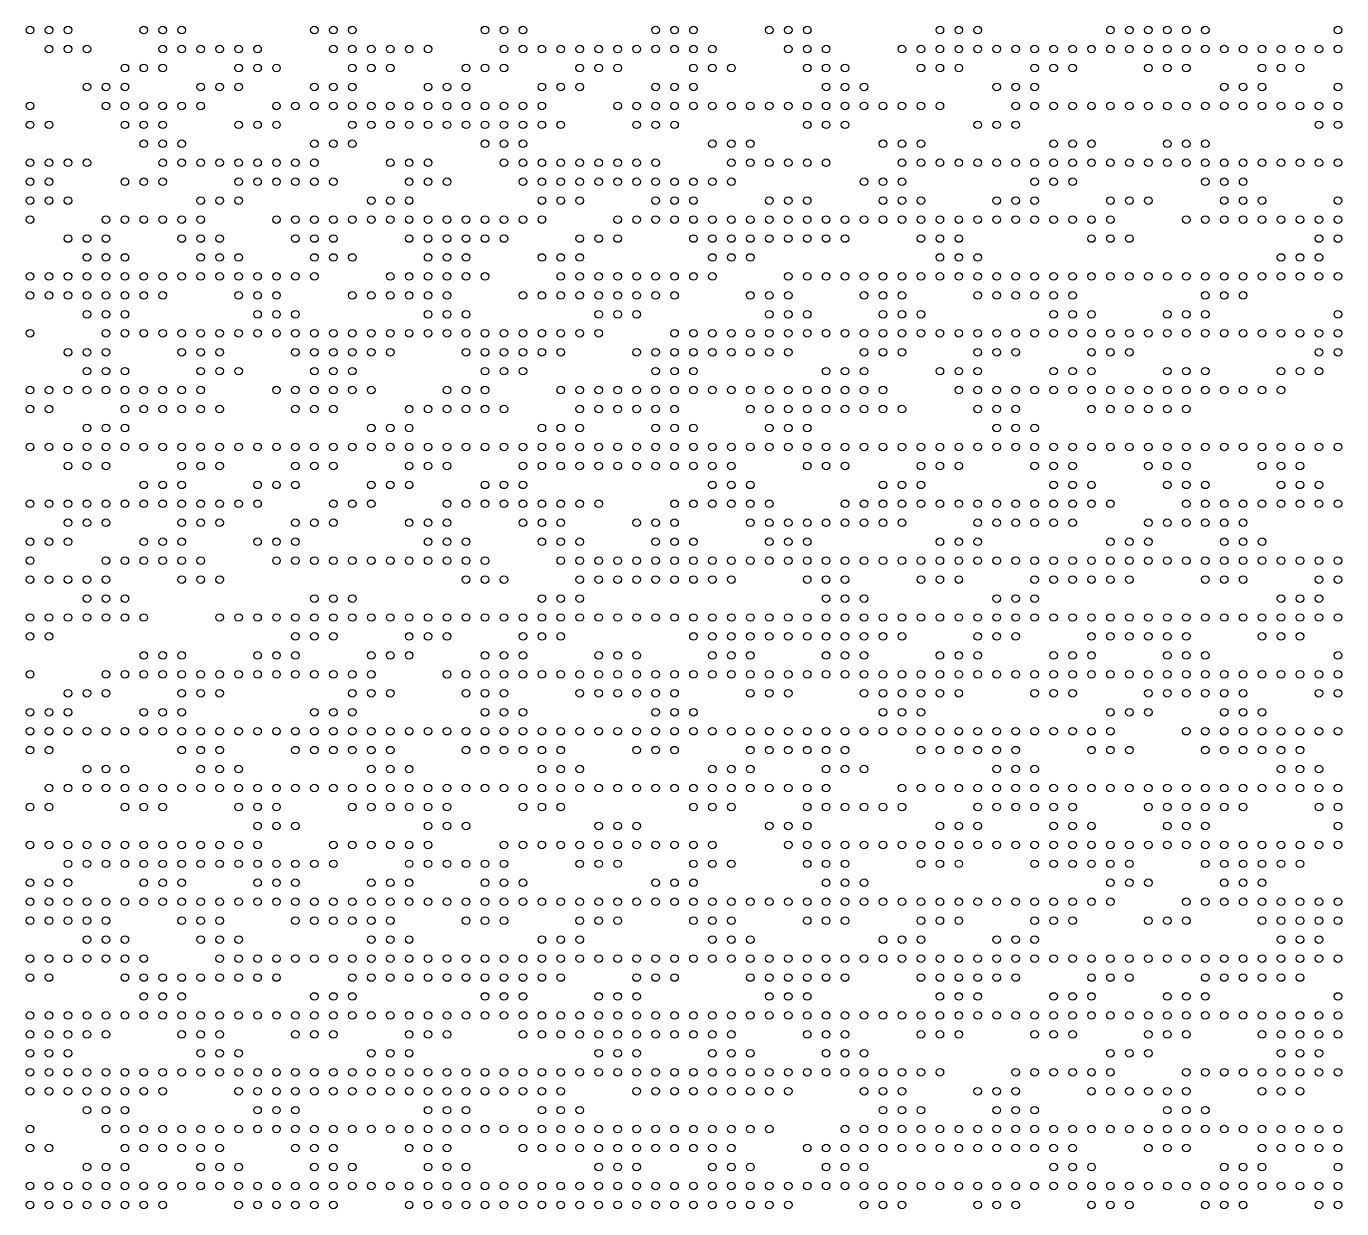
# Model space of a CAD drawing. Header units: millimetres. Extents: x 0 to 280, y 1 to 500.
# Drawn here: x -0.2 to 69.2, y 62.8 to 125.2 of the extents above; entities that cross this region are included whole.
import ezdxf

# ---------------------------------------------------------------- set-up
doc = ezdxf.new("R2010")
doc.units = ezdxf.units.MM
doc.layers.get('0').update_dxf_attribs({"linetype": 'CONTINUOUS'})

msp = doc.modelspace()

# ---------------------------------------------------------------- linework, layer by layer
for centre in [(0, 125), (1, 125), (2, 125), (6, 125), (7, 125), (8, 125), (15, 125), (16, 125), (17, 125), (24, 125), (25, 125), (26, 125), (33, 125), (34, 125), (35, 125), (39, 125), (40, 125), (41, 125), (48, 125), (49, 125), (50, 125), (57, 125), (58, 125), (59, 125), (60, 125), (61, 125), (62, 125), (69, 125), (1, 124), (2, 124), (3, 124), (7, 124), (8, 124), (9, 124), (10, 124), (11, 124), (12, 124), (16, 124), (17, 124), (18, 124), (19, 124), (20, 124), (21, 124), (25, 124), (26, 124), (27, 124), (28, 124), (29, 124), (30, 124), (31, 124), (32, 124), (33, 124), (34, 124), (35, 124), (36, 124), (40, 124), (41, 124), (42, 124), (46, 124), (47, 124), (48, 124), (49, 124), (50, 124), (51, 124), (52, 124), (53, 124), (54, 124), (55, 124), (56, 124), (57, 124), (58, 124), (59, 124), (60, 124), (61, 124), (62, 124), (63, 124), (64, 124), (65, 124), (66, 124), (67, 124), (68, 124), (69, 124), (5, 123), (6, 123), (7, 123), (11, 123), (12, 123), (13, 123), (17, 123), (18, 123), (19, 123), (23, 123), (24, 123), (25, 123), (29, 123), (30, 123), (31, 123), (35, 123), (36, 123), (37, 123), (41, 123), (42, 123), (43, 123), (47, 123), (48, 123), (49, 123), (53, 123), (54, 123), (55, 123), (59, 123), (60, 123), (61, 123), (65, 123), (66, 123), (67, 123), (3, 122), (4, 122), (5, 122), (9, 122), (10, 122), (11, 122), (15, 122), (16, 122), (17, 122), (21, 122), (22, 122), (23, 122), (27, 122), (28, 122), (29, 122), (33, 122), (34, 122), (35, 122), (42, 122), (43, 122), (44, 122), (51, 122), (52, 122), (53, 122), (63, 122), (64, 122), (65, 122), (69, 122), (0, 121), (4, 121), (5, 121), (6, 121), (7, 121), (8, 121), (9, 121), (13, 121), (14, 121), (15, 121), (16, 121), (17, 121), (18, 121), (19, 121), (20, 121), (21, 121), (22, 121), (23, 121), (24, 121), (25, 121), (26, 121), (27, 121), (31, 121), (32, 121), (33, 121), (34, 121), (35, 121), (36, 121), (37, 121), (38, 121), (39, 121), (40, 121), (41, 121), (42, 121), (43, 121), (44, 121), (45, 121), (46, 121), (47, 121), (48, 121), (52, 121), (53, 121), (54, 121), (55, 121), (56, 121), (57, 121), (58, 121), (59, 121), (60, 121), (61, 121), (62, 121), (63, 121), (64, 121), (65, 121), (66, 121), (67, 121), (68, 121), (69, 121), (0, 120), (1, 120), (5, 120), (6, 120), (7, 120), (11, 120), (12, 120), (13, 120), (17, 120), (18, 120), (19, 120), (20, 120), (21, 120), (22, 120), (23, 120), (24, 120), (25, 120), (26, 120), (27, 120), (28, 120), (32, 120), (33, 120), (34, 120), (41, 120), (42, 120), (43, 120), (50, 120), (51, 120), (52, 120), (68, 120), (69, 120), (6, 119), (7, 119), (8, 119), (15, 119), (16, 119), (17, 119), (24, 119), (25, 119), (26, 119), (36, 119), (37, 119), (38, 119), (45, 119), (46, 119), (47, 119), (54, 119), (55, 119), (56, 119), (60, 119), (61, 119), (62, 119), (0, 118), (1, 118), (2, 118), (3, 118), (7, 118), (8, 118), (9, 118), (10, 118), (11, 118), (12, 118), (13, 118), (14, 118), (15, 118), (19, 118), (20, 118), (21, 118), (25, 118), (26, 118), (27, 118), (28, 118), (29, 118), (30, 118), (31, 118), (32, 118), (33, 118), (37, 118), (38, 118), (39, 118), (40, 118), (41, 118), (42, 118), (46, 118), (47, 118), (48, 118), (49, 118), (50, 118), (51, 118), (52, 118), (53, 118), (54, 118), (55, 118), (56, 118), (57, 118), (58, 118), (59, 118), (60, 118), (61, 118), (62, 118), (63, 118), (64, 118), (65, 118), (66, 118), (67, 118), (68, 118), (69, 118), (0, 117), (1, 117), (5, 117), (6, 117), (7, 117), (11, 117), (12, 117), (13, 117), (14, 117), (15, 117), (16, 117), (20, 117), (21, 117), (22, 117), (26, 117), (27, 117), (28, 117), (29, 117), (30, 117), (31, 117), (32, 117), (33, 117), (34, 117), (35, 117), (36, 117), (37, 117), (44, 117), (45, 117), (46, 117), (53, 117), (54, 117), (55, 117), (62, 117), (63, 117), (64, 117), (0, 116), (1, 116), (2, 116), (9, 116), (10, 116), (11, 116), (18, 116), (19, 116), (20, 116), (27, 116), (28, 116), (29, 116), (33, 116), (34, 116), (35, 116), (39, 116), (40, 116), (41, 116), (45, 116), (46, 116), (47, 116), (51, 116), (52, 116), (53, 116), (57, 116), (58, 116), (59, 116), (63, 116), (64, 116), (65, 116), (69, 116), (0, 115), (4, 115), (5, 115), (6, 115), (7, 115), (8, 115), (9, 115), (13, 115), (14, 115), (15, 115), (16, 115), (17, 115), (18, 115), (19, 115), (20, 115), (21, 115), (22, 115), (23, 115), (24, 115), (25, 115), (26, 115), (27, 115), (31, 115), (32, 115), (33, 115), (34, 115), (35, 115), (36, 115), (37, 115), (38, 115), (39, 115), (40, 115), (41, 115), (42, 115), (43, 115), (44, 115), (45, 115), (46, 115), (47, 115), (48, 115), (49, 115), (50, 115), (51, 115), (52, 115), (53, 115), (54, 115), (55, 115), (56, 115), (57, 115), (61, 115), (62, 115), (63, 115), (64, 115), (65, 115), (66, 115), (67, 115), (68, 115), (69, 115), (2, 114), (3, 114), (4, 114), (8, 114), (9, 114), (10, 114), (14, 114), (15, 114), (16, 114), (20, 114), (21, 114), (22, 114), (23, 114), (24, 114), (25, 114), (29, 114), (30, 114), (31, 114), (35, 114), (36, 114), (37, 114), (38, 114), (39, 114), (40, 114), (41, 114), (42, 114), (43, 114), (47, 114), (48, 114), (49, 114), (56, 114), (57, 114), (58, 114), (68, 114), (69, 114), (3, 113), (4, 113), (5, 113), (9, 113), (10, 113), (11, 113), (15, 113), (16, 113), (17, 113), (21, 113), (22, 113), (23, 113), (27, 113), (28, 113), (29, 113), (36, 113), (37, 113), (38, 113), (48, 113), (49, 113), (50, 113), (66, 113), (67, 113), (68, 113), (0, 112), (1, 112), (2, 112), (3, 112), (4, 112), (5, 112), (6, 112), (7, 112), (8, 112), (9, 112), (10, 112), (11, 112), (12, 112), (13, 112), (14, 112), (15, 112), (19, 112), (20, 112), (21, 112), (22, 112), (23, 112), (24, 112), (28, 112), (29, 112), (30, 112), (31, 112), (32, 112), (33, 112), (34, 112), (35, 112), (36, 112), (40, 112), (41, 112), (42, 112), (43, 112), (44, 112), (45, 112), (46, 112), (47, 112), (48, 112), (49, 112), (50, 112), (51, 112), (52, 112), (53, 112), (54, 112), (55, 112), (56, 112), (57, 112), (58, 112), (59, 112), (60, 112), (61, 112), (62, 112), (63, 112), (64, 112), (65, 112), (66, 112), (67, 112), (68, 112), (69, 112), (0, 111), (1, 111), (2, 111), (3, 111), (4, 111), (5, 111), (6, 111), (7, 111), (11, 111), (12, 111), (13, 111), (17, 111), (18, 111), (19, 111), (20, 111), (21, 111), (22, 111), (26, 111), (27, 111), (28, 111), (29, 111), (30, 111), (31, 111), (32, 111), (33, 111), (34, 111), (38, 111), (39, 111), (40, 111), (44, 111), (45, 111), (46, 111), (50, 111), (51, 111), (52, 111), (53, 111), (54, 111), (55, 111), (62, 111), (63, 111), (64, 111), (3, 110), (4, 110), (5, 110), (12, 110), (13, 110), (14, 110), (21, 110), (22, 110), (23, 110), (30, 110), (31, 110), (32, 110), (39, 110), (40, 110), (41, 110), (45, 110), (46, 110), (47, 110), (54, 110), (55, 110), (56, 110), (60, 110), (61, 110), (62, 110), (69, 110), (0, 109), (4, 109), (5, 109), (6, 109), (7, 109), (8, 109), (9, 109), (10, 109), (11, 109), (12, 109), (13, 109), (14, 109), (15, 109), (16, 109), (17, 109), (18, 109), (19, 109), (20, 109), (21, 109), (22, 109), (23, 109), (24, 109), (25, 109), (26, 109), (27, 109), (28, 109), (29, 109), (30, 109), (34, 109), (35, 109), (36, 109), (37, 109), (38, 109), (39, 109), (40, 109), (41, 109), (42, 109), (43, 109), (44, 109), (45, 109), (46, 109), (47, 109), (48, 109), (49, 109), (50, 109), (51, 109), (52, 109), (53, 109), (54, 109), (55, 109), (56, 109), (57, 109), (58, 109), (59, 109), (60, 109), (61, 109), (62, 109), (63, 109), (64, 109), (65, 109), (66, 109), (67, 109), (68, 109), (69, 109), (2, 108), (3, 108), (4, 108), (8, 108), (9, 108), (10, 108), (14, 108), (15, 108), (16, 108), (17, 108), (18, 108), (19, 108), (23, 108), (24, 108), (25, 108), (26, 108), (27, 108), (28, 108), (32, 108), (33, 108), (34, 108), (35, 108), (36, 108), (37, 108), (38, 108), (39, 108), (40, 108), (44, 108), (45, 108), (46, 108), (50, 108), (51, 108), (52, 108), (56, 108), (57, 108), (58, 108), (68, 108), (69, 108), (3, 107), (4, 107), (5, 107), (9, 107), (10, 107), (11, 107), (15, 107), (16, 107), (17, 107), (24, 107), (25, 107), (26, 107), (33, 107), (34, 107), (35, 107), (42, 107), (43, 107), (44, 107), (48, 107), (49, 107), (50, 107), (54, 107), (55, 107), (56, 107), (60, 107), (61, 107), (62, 107), (66, 107), (67, 107), (68, 107), (0, 106), (1, 106), (2, 106), (3, 106), (4, 106), (5, 106), (6, 106), (7, 106), (8, 106), (9, 106), (13, 106), (14, 106), (15, 106), (16, 106), (17, 106), (18, 106), (22, 106), (23, 106), (24, 106), (28, 106), (29, 106), (30, 106), (31, 106), (32, 106), (33, 106), (34, 106), (35, 106), (36, 106), (37, 106), (38, 106), (39, 106), (40, 106), (41, 106), (42, 106), (43, 106), (44, 106), (45, 106), (49, 106), (50, 106), (51, 106), (52, 106), (53, 106), (54, 106), (55, 106), (56, 106), (57, 106), (58, 106), (59, 106), (60, 106), (61, 106), (62, 106), (63, 106), (64, 106), (65, 106), (66, 106), (0, 105), (1, 105), (5, 105), (6, 105), (7, 105), (8, 105), (9, 105), (10, 105), (14, 105), (15, 105), (16, 105), (20, 105), (21, 105), (22, 105), (23, 105), (24, 105), (25, 105), (29, 105), (30, 105), (31, 105), (32, 105), (33, 105), (34, 105), (38, 105), (39, 105), (40, 105), (41, 105), (42, 105), (43, 105), (44, 105), (45, 105), (46, 105), (50, 105), (51, 105), (52, 105), (56, 105), (57, 105), (58, 105), (59, 105), (60, 105), (61, 105), (3, 104), (4, 104), (5, 104), (18, 104), (19, 104), (20, 104), (27, 104), (28, 104), (29, 104), (33, 104), (34, 104), (35, 104), (39, 104), (40, 104), (41, 104), (51, 104), (52, 104), (53, 104), (0, 103), (1, 103), (2, 103), (3, 103), (4, 103), (5, 103), (6, 103), (7, 103), (8, 103), (9, 103), (10, 103), (11, 103), (12, 103), (13, 103), (14, 103), (15, 103), (16, 103), (17, 103), (18, 103), (19, 103), (20, 103), (21, 103), (22, 103), (23, 103), (24, 103), (25, 103), (26, 103), (27, 103), (28, 103), (29, 103), (30, 103), (31, 103), (32, 103), (33, 103), (34, 103), (35, 103), (36, 103), (37, 103), (38, 103), (39, 103), (40, 103), (41, 103), (42, 103), (43, 103), (44, 103), (45, 103), (46, 103), (47, 103), (48, 103), (49, 103), (50, 103), (51, 103), (52, 103), (53, 103), (54, 103), (55, 103), (56, 103), (57, 103), (58, 103), (59, 103), (60, 103), (61, 103), (62, 103), (63, 103), (64, 103), (65, 103), (66, 103), (67, 103), (68, 103), (69, 103), (2, 102), (3, 102), (4, 102), (8, 102), (9, 102), (10, 102), (14, 102), (15, 102), (16, 102), (20, 102), (21, 102), (22, 102), (26, 102), (27, 102), (28, 102), (29, 102), (30, 102), (31, 102), (32, 102), (33, 102), (34, 102), (35, 102), (36, 102), (37, 102), (41, 102), (42, 102), (43, 102), (47, 102), (48, 102), (49, 102), (53, 102), (54, 102), (55, 102), (59, 102), (60, 102), (61, 102), (65, 102), (66, 102), (67, 102), (6, 101), (7, 101), (8, 101), (12, 101), (13, 101), (14, 101), (18, 101), (19, 101), (20, 101), (24, 101), (25, 101), (26, 101), (36, 101), (37, 101), (38, 101), (45, 101), (46, 101), (47, 101), (54, 101), (55, 101), (56, 101), (60, 101), (61, 101), (62, 101), (66, 101), (67, 101), (68, 101), (0, 100), (1, 100), (2, 100), (3, 100), (4, 100), (5, 100), (6, 100), (7, 100), (8, 100), (9, 100), (10, 100), (11, 100), (12, 100), (16, 100), (17, 100), (18, 100), (22, 100), (23, 100), (24, 100), (25, 100), (26, 100), (27, 100), (28, 100), (29, 100), (30, 100), (34, 100), (35, 100), (36, 100), (37, 100), (38, 100), (39, 100), (43, 100), (44, 100), (45, 100), (46, 100), (47, 100), (48, 100), (49, 100), (50, 100), (51, 100), (52, 100), (53, 100), (54, 100), (55, 100), (56, 100), (57, 100), (61, 100), (62, 100), (63, 100), (64, 100), (65, 100), (66, 100), (67, 100), (68, 100), (69, 100), (2, 99), (3, 99), (4, 99), (8, 99), (9, 99), (10, 99), (14, 99), (15, 99), (16, 99), (20, 99), (21, 99), (22, 99), (26, 99), (27, 99), (28, 99), (32, 99), (33, 99), (34, 99), (38, 99), (39, 99), (40, 99), (41, 99), (42, 99), (43, 99), (44, 99), (45, 99), (46, 99), (50, 99), (51, 99), (52, 99), (53, 99), (54, 99), (55, 99), (59, 99), (60, 99), (61, 99), (62, 99), (63, 99), (64, 99), (0, 98), (1, 98), (2, 98), (6, 98), (7, 98), (8, 98), (12, 98), (13, 98), (14, 98), (21, 98), (22, 98), (23, 98), (27, 98), (28, 98), (29, 98), (33, 98), (34, 98), (35, 98), (39, 98), (40, 98), (41, 98), (48, 98), (49, 98), (50, 98), (57, 98), (58, 98), (59, 98), (63, 98), (64, 98), (65, 98), (0, 97), (4, 97), (5, 97), (6, 97), (7, 97), (8, 97), (9, 97), (13, 97), (14, 97), (15, 97), (16, 97), (17, 97), (18, 97), (19, 97), (20, 97), (21, 97), (22, 97), (23, 97), (24, 97), (28, 97), (29, 97), (30, 97), (31, 97), (32, 97), (33, 97), (34, 97), (35, 97), (36, 97), (37, 97), (38, 97), (39, 97), (40, 97), (41, 97), (42, 97), (43, 97), (44, 97), (45, 97), (46, 97), (47, 97), (48, 97), (49, 97), (50, 97), (51, 97), (52, 97), (53, 97), (54, 97), (55, 97), (56, 97), (57, 97), (58, 97), (59, 97), (60, 97), (61, 97), (62, 97), (63, 97), (64, 97), (65, 97), (66, 97), (67, 97), (68, 97), (69, 97), (0, 96), (1, 96), (2, 96), (3, 96), (4, 96), (8, 96), (9, 96), (10, 96), (23, 96), (24, 96), (25, 96), (29, 96), (30, 96), (31, 96), (32, 96), (33, 96), (34, 96), (35, 96), (36, 96), (37, 96), (41, 96), (42, 96), (43, 96), (47, 96), (48, 96), (49, 96), (53, 96), (54, 96), (55, 96), (56, 96), (57, 96), (58, 96), (62, 96), (63, 96), (64, 96), (68, 96), (69, 96), (3, 95), (4, 95), (5, 95), (15, 95), (16, 95), (17, 95), (27, 95), (28, 95), (29, 95), (42, 95), (43, 95), (44, 95), (51, 95), (52, 95), (53, 95), (66, 95), (67, 95), (68, 95), (0, 94), (1, 94), (2, 94), (3, 94), (4, 94), (5, 94), (6, 94), (10, 94), (11, 94), (12, 94), (13, 94), (14, 94), (15, 94), (16, 94), (17, 94), (18, 94), (19, 94), (20, 94), (21, 94), (22, 94), (23, 94), (24, 94), (25, 94), (26, 94), (27, 94), (28, 94), (29, 94), (30, 94), (31, 94), (32, 94), (33, 94), (34, 94), (35, 94), (36, 94), (37, 94), (38, 94), (39, 94), (40, 94), (41, 94), (42, 94), (43, 94), (44, 94), (45, 94), (46, 94), (47, 94), (48, 94), (49, 94), (50, 94), (51, 94), (52, 94), (53, 94), (54, 94), (55, 94), (56, 94), (57, 94), (58, 94), (59, 94), (60, 94), (61, 94), (62, 94), (63, 94), (64, 94), (65, 94), (66, 94), (67, 94), (68, 94), (69, 94), (0, 93), (1, 93), (14, 93), (15, 93), (16, 93), (20, 93), (21, 93), (22, 93), (26, 93), (27, 93), (28, 93), (35, 93), (36, 93), (37, 93), (38, 93), (39, 93), (40, 93), (41, 93), (42, 93), (43, 93), (44, 93), (45, 93), (46, 93), (50, 93), (51, 93), (52, 93), (56, 93), (57, 93), (58, 93), (59, 93), (60, 93), (61, 93), (65, 93), (66, 93), (67, 93), (6, 92), (7, 92), (8, 92), (12, 92), (13, 92), (14, 92), (18, 92), (19, 92), (20, 92), (24, 92), (25, 92), (26, 92), (30, 92), (31, 92), (32, 92), (36, 92), (37, 92), (38, 92), (42, 92), (43, 92), (44, 92), (48, 92), (49, 92), (50, 92), (54, 92), (55, 92), (56, 92), (60, 92), (61, 92), (62, 92), (69, 92), (0, 91), (4, 91), (5, 91), (6, 91), (7, 91), (8, 91), (9, 91), (10, 91), (11, 91), (12, 91), (13, 91), (14, 91), (15, 91), (16, 91), (17, 91), (18, 91), (22, 91), (23, 91), (24, 91), (25, 91), (26, 91), (27, 91), (28, 91), (29, 91), (30, 91), (31, 91), (32, 91), (33, 91), (34, 91), (35, 91), (36, 91), (37, 91), (38, 91), (39, 91), (40, 91), (41, 91), (42, 91), (43, 91), (44, 91), (45, 91), (46, 91), (47, 91), (48, 91), (49, 91), (50, 91), (51, 91), (52, 91), (53, 91), (54, 91), (55, 91), (56, 91), (57, 91), (58, 91), (59, 91), (60, 91), (61, 91), (62, 91), (63, 91), (64, 91), (65, 91), (66, 91), (67, 91), (68, 91), (69, 91), (2, 90), (3, 90), (4, 90), (8, 90), (9, 90), (10, 90), (17, 90), (18, 90), (19, 90), (23, 90), (24, 90), (25, 90), (29, 90), (30, 90), (31, 90), (32, 90), (33, 90), (34, 90), (38, 90), (39, 90), (40, 90), (44, 90), (45, 90), (46, 90), (47, 90), (48, 90), (49, 90), (53, 90), (54, 90), (55, 90), (59, 90), (60, 90), (61, 90), (62, 90), (63, 90), (64, 90), (68, 90), (69, 90), (0, 89), (1, 89), (2, 89), (6, 89), (7, 89), (8, 89), (15, 89), (16, 89), (17, 89), (24, 89), (25, 89), (26, 89), (33, 89), (34, 89), (35, 89), (45, 89), (46, 89), (47, 89), (57, 89), (58, 89), (59, 89), (63, 89), (64, 89), (65, 89), (0, 88), (1, 88), (2, 88), (3, 88), (4, 88), (5, 88), (6, 88), (7, 88), (8, 88), (9, 88), (10, 88), (11, 88), (12, 88), (13, 88), (14, 88), (15, 88), (16, 88), (17, 88), (18, 88), (19, 88), (20, 88), (21, 88), (22, 88), (23, 88), (24, 88), (25, 88), (26, 88), (27, 88), (28, 88), (29, 88), (30, 88), (31, 88), (32, 88), (33, 88), (34, 88), (35, 88), (36, 88), (37, 88), (38, 88), (39, 88), (40, 88), (41, 88), (42, 88), (43, 88), (44, 88), (45, 88), (46, 88), (47, 88), (48, 88), (49, 88), (50, 88), (51, 88), (52, 88), (53, 88), (54, 88), (55, 88), (56, 88), (57, 88), (61, 88), (62, 88), (63, 88), (64, 88), (65, 88), (66, 88), (67, 88), (68, 88), (69, 88), (0, 87), (1, 87), (8, 87), (9, 87), (10, 87), (14, 87), (15, 87), (16, 87), (17, 87), (18, 87), (19, 87), (23, 87), (24, 87), (25, 87), (26, 87), (27, 87), (28, 87), (32, 87), (33, 87), (34, 87), (38, 87), (39, 87), (40, 87), (41, 87), (42, 87), (43, 87), (47, 87), (48, 87), (49, 87), (50, 87), (51, 87), (52, 87), (56, 87), (57, 87), (58, 87), (62, 87), (63, 87), (64, 87), (65, 87), (66, 87), (67, 87), (3, 86), (4, 86), (5, 86), (9, 86), (10, 86), (11, 86), (18, 86), (19, 86), (20, 86), (27, 86), (28, 86), (29, 86), (36, 86), (37, 86), (38, 86), (42, 86), (43, 86), (44, 86), (51, 86), (52, 86), (53, 86), (66, 86), (67, 86), (68, 86), (1, 85), (2, 85), (3, 85), (4, 85), (5, 85), (6, 85), (7, 85), (8, 85), (9, 85), (10, 85), (11, 85), (12, 85), (13, 85), (14, 85), (15, 85), (16, 85), (17, 85), (18, 85), (19, 85), (20, 85), (21, 85), (22, 85), (23, 85), (24, 85), (25, 85), (26, 85), (27, 85), (28, 85), (29, 85), (30, 85), (31, 85), (32, 85), (33, 85), (34, 85), (35, 85), (36, 85), (37, 85), (38, 85), (39, 85), (40, 85), (41, 85), (42, 85), (46, 85), (47, 85), (48, 85), (49, 85), (50, 85), (51, 85), (52, 85), (53, 85), (54, 85), (55, 85), (56, 85), (57, 85), (58, 85), (59, 85), (60, 85), (61, 85), (62, 85), (63, 85), (64, 85), (65, 85), (66, 85), (67, 85), (68, 85), (69, 85), (0, 84), (1, 84), (5, 84), (6, 84), (7, 84), (11, 84), (12, 84), (13, 84), (17, 84), (18, 84), (19, 84), (20, 84), (21, 84), (22, 84), (26, 84), (27, 84), (28, 84), (35, 84), (36, 84), (37, 84), (41, 84), (42, 84), (43, 84), (44, 84), (45, 84), (46, 84), (50, 84), (51, 84), (52, 84), (53, 84), (54, 84), (55, 84), (59, 84), (60, 84), (61, 84), (62, 84), (63, 84), (64, 84), (68, 84), (69, 84), (12, 83), (13, 83), (14, 83), (21, 83), (22, 83), (23, 83), (30, 83), (31, 83), (32, 83), (39, 83), (40, 83), (41, 83), (48, 83), (49, 83), (50, 83), (54, 83), (55, 83), (56, 83), (60, 83), (61, 83), (62, 83), (69, 83), (0, 82), (1, 82), (2, 82), (3, 82), (4, 82), (5, 82), (6, 82), (7, 82), (8, 82), (9, 82), (10, 82), (11, 82), (12, 82), (16, 82), (17, 82), (18, 82), (19, 82), (20, 82), (21, 82), (25, 82), (26, 82), (27, 82), (28, 82), (29, 82), (30, 82), (31, 82), (32, 82), (33, 82), (34, 82), (35, 82), (36, 82), (40, 82), (41, 82), (42, 82), (43, 82), (44, 82), (45, 82), (46, 82), (47, 82), (48, 82), (49, 82), (50, 82), (51, 82), (52, 82), (53, 82), (54, 82), (55, 82), (56, 82), (57, 82), (58, 82), (59, 82), (60, 82), (61, 82), (62, 82), (63, 82), (64, 82), (65, 82), (66, 82), (67, 82), (68, 82), (69, 82), (2, 81), (3, 81), (4, 81), (5, 81), (6, 81), (7, 81), (8, 81), (9, 81), (10, 81), (11, 81), (12, 81), (13, 81), (14, 81), (15, 81), (16, 81), (20, 81), (21, 81), (22, 81), (23, 81), (24, 81), (25, 81), (29, 81), (30, 81), (31, 81), (35, 81), (36, 81), (37, 81), (41, 81), (42, 81), (43, 81), (47, 81), (48, 81), (49, 81), (53, 81), (54, 81), (55, 81), (56, 81), (57, 81), (58, 81), (62, 81), (63, 81), (64, 81), (65, 81), (66, 81), (67, 81), (0, 80), (1, 80), (2, 80), (6, 80), (7, 80), (8, 80), (12, 80), (13, 80), (14, 80), (18, 80), (19, 80), (20, 80), (24, 80), (25, 80), (26, 80), (33, 80), (34, 80), (35, 80), (42, 80), (43, 80), (44, 80), (57, 80), (58, 80), (59, 80), (63, 80), (64, 80), (65, 80), (0, 79), (1, 79), (2, 79), (3, 79), (4, 79), (5, 79), (6, 79), (7, 79), (8, 79), (9, 79), (10, 79), (11, 79), (12, 79), (13, 79), (14, 79), (15, 79), (16, 79), (17, 79), (18, 79), (19, 79), (20, 79), (21, 79), (22, 79), (23, 79), (24, 79), (25, 79), (26, 79), (27, 79), (28, 79), (29, 79), (30, 79), (31, 79), (32, 79), (33, 79), (34, 79), (35, 79), (36, 79), (37, 79), (38, 79), (39, 79), (40, 79), (41, 79), (42, 79), (43, 79), (44, 79), (45, 79), (46, 79), (47, 79), (48, 79), (49, 79), (50, 79), (51, 79), (52, 79), (53, 79), (54, 79), (55, 79), (56, 79), (57, 79), (61, 79), (62, 79), (63, 79), (64, 79), (65, 79), (66, 79), (67, 79), (68, 79), (69, 79), (0, 78), (1, 78), (2, 78), (3, 78), (4, 78), (8, 78), (9, 78), (10, 78), (14, 78), (15, 78), (16, 78), (17, 78), (18, 78), (19, 78), (23, 78), (24, 78), (25, 78), (29, 78), (30, 78), (31, 78), (35, 78), (36, 78), (37, 78), (41, 78), (42, 78), (43, 78), (47, 78), (48, 78), (49, 78), (53, 78), (54, 78), (55, 78), (59, 78), (60, 78), (61, 78), (65, 78), (66, 78), (67, 78), (68, 78), (69, 78), (3, 77), (4, 77), (5, 77), (9, 77), (10, 77), (11, 77), (18, 77), (19, 77), (20, 77), (27, 77), (28, 77), (29, 77), (36, 77), (37, 77), (38, 77), (45, 77), (46, 77), (47, 77), (51, 77), (52, 77), (53, 77), (66, 77), (67, 77), (68, 77), (0, 76), (1, 76), (2, 76), (3, 76), (4, 76), (5, 76), (6, 76), (10, 76), (11, 76), (12, 76), (13, 76), (14, 76), (15, 76), (16, 76), (17, 76), (18, 76), (19, 76), (20, 76), (21, 76), (22, 76), (23, 76), (24, 76), (25, 76), (26, 76), (27, 76), (28, 76), (29, 76), (30, 76), (31, 76), (32, 76), (33, 76), (34, 76), (35, 76), (36, 76), (37, 76), (38, 76), (39, 76), (40, 76), (41, 76), (42, 76), (43, 76), (44, 76), (45, 76), (46, 76), (47, 76), (48, 76), (49, 76), (50, 76), (51, 76), (52, 76), (53, 76), (54, 76), (55, 76), (56, 76), (57, 76), (58, 76), (59, 76), (60, 76), (61, 76), (62, 76), (63, 76), (64, 76), (65, 76), (66, 76), (67, 76), (68, 76), (69, 76), (0, 75), (1, 75), (5, 75), (6, 75), (7, 75), (8, 75), (9, 75), (10, 75), (11, 75), (12, 75), (13, 75), (17, 75), (18, 75), (19, 75), (20, 75), (21, 75), (22, 75), (23, 75), (24, 75), (25, 75), (26, 75), (27, 75), (28, 75), (32, 75), (33, 75), (34, 75), (38, 75), (39, 75), (40, 75), (41, 75), (42, 75), (43, 75), (47, 75), (48, 75), (49, 75), (50, 75), (51, 75), (52, 75), (56, 75), (57, 75), (58, 75), (62, 75), (63, 75), (64, 75), (65, 75), (66, 75), (67, 75), (6, 74), (7, 74), (8, 74), (15, 74), (16, 74), (17, 74), (24, 74), (25, 74), (26, 74), (30, 74), (31, 74), (32, 74), (39, 74), (40, 74), (41, 74), (48, 74), (49, 74), (50, 74), (54, 74), (55, 74), (56, 74), (60, 74), (61, 74), (62, 74), (69, 74), (0, 73), (1, 73), (2, 73), (3, 73), (4, 73), (5, 73), (6, 73), (7, 73), (8, 73), (9, 73), (10, 73), (11, 73), (12, 73), (13, 73), (14, 73), (15, 73), (16, 73), (17, 73), (18, 73), (19, 73), (20, 73), (21, 73), (22, 73), (23, 73), (24, 73), (25, 73), (26, 73), (27, 73), (28, 73), (29, 73), (30, 73), (31, 73), (32, 73), (33, 73), (34, 73), (35, 73), (36, 73), (37, 73), (38, 73), (39, 73), (40, 73), (41, 73), (42, 73), (43, 73), (44, 73), (45, 73), (46, 73), (47, 73), (48, 73), (49, 73), (50, 73), (51, 73), (52, 73), (53, 73), (54, 73), (55, 73), (56, 73), (57, 73), (58, 73), (59, 73), (60, 73), (61, 73), (62, 73), (63, 73), (64, 73), (65, 73), (66, 73), (67, 73), (68, 73), (69, 73), (0, 72), (1, 72), (2, 72), (3, 72), (4, 72), (8, 72), (9, 72), (10, 72), (14, 72), (15, 72), (16, 72), (20, 72), (21, 72), (22, 72), (26, 72), (27, 72), (28, 72), (29, 72), (30, 72), (31, 72), (32, 72), (33, 72), (34, 72), (35, 72), (36, 72), (37, 72), (41, 72), (42, 72), (43, 72), (47, 72), (48, 72), (49, 72), (53, 72), (54, 72), (55, 72), (59, 72), (60, 72), (61, 72), (65, 72), (66, 72), (67, 72), (68, 72), (69, 72), (0, 71), (1, 71), (2, 71), (9, 71), (10, 71), (11, 71), (18, 71), (19, 71), (20, 71), (30, 71), (31, 71), (32, 71), (36, 71), (37, 71), (38, 71), (42, 71), (43, 71), (44, 71), (57, 71), (58, 71), (59, 71), (66, 71), (67, 71), (68, 71), (0, 70), (1, 70), (2, 70), (3, 70), (4, 70), (5, 70), (6, 70), (7, 70), (8, 70), (9, 70), (10, 70), (11, 70), (12, 70), (13, 70), (14, 70), (15, 70), (16, 70), (17, 70), (18, 70), (19, 70), (20, 70), (21, 70), (22, 70), (23, 70), (24, 70), (25, 70), (26, 70), (27, 70), (28, 70), (29, 70), (30, 70), (31, 70), (32, 70), (33, 70), (34, 70), (35, 70), (36, 70), (37, 70), (38, 70), (39, 70), (40, 70), (41, 70), (42, 70), (43, 70), (44, 70), (45, 70), (46, 70), (47, 70), (48, 70), (52, 70), (53, 70), (54, 70), (55, 70), (56, 70), (57, 70), (61, 70), (62, 70), (63, 70), (64, 70), (65, 70), (66, 70), (67, 70), (68, 70), (69, 70), (0, 69), (1, 69), (2, 69), (3, 69), (4, 69), (5, 69), (6, 69), (7, 69), (11, 69), (12, 69), (13, 69), (14, 69), (15, 69), (16, 69), (17, 69), (18, 69), (19, 69), (20, 69), (21, 69), (22, 69), (23, 69), (24, 69), (25, 69), (26, 69), (27, 69), (28, 69), (32, 69), (33, 69), (34, 69), (35, 69), (36, 69), (37, 69), (38, 69), (39, 69), (40, 69), (44, 69), (45, 69), (46, 69), (50, 69), (51, 69), (52, 69), (56, 69), (57, 69), (58, 69), (59, 69), (60, 69), (61, 69), (65, 69), (66, 69), (67, 69), (3, 68), (4, 68), (5, 68), (12, 68), (13, 68), (14, 68), (21, 68), (22, 68), (23, 68), (27, 68), (28, 68), (29, 68), (45, 68), (46, 68), (47, 68), (51, 68), (52, 68), (53, 68), (60, 68), (61, 68), (62, 68), (0, 67), (4, 67), (5, 67), (6, 67), (7, 67), (8, 67), (9, 67), (10, 67), (11, 67), (12, 67), (13, 67), (14, 67), (15, 67), (16, 67), (17, 67), (18, 67), (19, 67), (20, 67), (21, 67), (22, 67), (23, 67), (24, 67), (25, 67), (26, 67), (27, 67), (28, 67), (29, 67), (30, 67), (31, 67), (32, 67), (33, 67), (34, 67), (35, 67), (36, 67), (37, 67), (38, 67), (39, 67), (43, 67), (44, 67), (45, 67), (46, 67), (47, 67), (48, 67), (49, 67), (50, 67), (51, 67), (52, 67), (53, 67), (54, 67), (55, 67), (56, 67), (57, 67), (58, 67), (59, 67), (60, 67), (61, 67), (62, 67), (63, 67), (64, 67), (65, 67), (66, 67), (67, 67), (68, 67), (69, 67), (0, 66), (1, 66), (5, 66), (6, 66), (7, 66), (8, 66), (9, 66), (10, 66), (14, 66), (15, 66), (16, 66), (20, 66), (21, 66), (22, 66), (26, 66), (27, 66), (28, 66), (29, 66), (30, 66), (31, 66), (32, 66), (33, 66), (34, 66), (35, 66), (36, 66), (37, 66), (41, 66), (42, 66), (43, 66), (44, 66), (45, 66), (46, 66), (47, 66), (48, 66), (49, 66), (50, 66), (51, 66), (52, 66), (53, 66), (54, 66), (55, 66), (59, 66), (60, 66), (61, 66), (65, 66), (66, 66), (67, 66), (68, 66), (69, 66), (3, 65), (4, 65), (5, 65), (9, 65), (10, 65), (11, 65), (15, 65), (16, 65), (17, 65), (21, 65), (22, 65), (23, 65), (30, 65), (31, 65), (32, 65), (36, 65), (37, 65), (38, 65), (42, 65), (43, 65), (44, 65), (54, 65), (55, 65), (56, 65), (63, 65), (64, 65), (65, 65), (69, 65), (0, 64), (1, 64), (2, 64), (3, 64), (4, 64), (5, 64), (6, 64), (7, 64), (8, 64), (9, 64), (10, 64), (11, 64), (12, 64), (13, 64), (14, 64), (15, 64), (16, 64), (17, 64), (18, 64), (19, 64), (20, 64), (21, 64), (22, 64), (23, 64), (24, 64), (25, 64), (26, 64), (27, 64), (28, 64), (29, 64), (30, 64), (31, 64), (32, 64), (33, 64), (34, 64), (35, 64), (36, 64), (37, 64), (38, 64), (39, 64), (40, 64), (41, 64), (42, 64), (43, 64), (44, 64), (45, 64), (46, 64), (47, 64), (48, 64), (49, 64), (50, 64), (51, 64), (52, 64), (53, 64), (54, 64), (55, 64), (56, 64), (57, 64), (58, 64), (59, 64), (60, 64), (61, 64), (62, 64), (63, 64), (64, 64), (65, 64), (66, 64), (67, 64), (68, 64), (69, 64), (0, 63), (1, 63), (2, 63), (3, 63), (4, 63), (5, 63), (6, 63), (7, 63), (11, 63), (12, 63), (13, 63), (14, 63), (15, 63), (16, 63), (20, 63), (21, 63), (22, 63), (23, 63), (24, 63), (25, 63), (26, 63), (27, 63), (28, 63), (29, 63), (30, 63), (31, 63), (32, 63), (33, 63), (34, 63), (35, 63), (36, 63), (37, 63), (38, 63), (39, 63), (40, 63), (44, 63), (45, 63), (46, 63), (50, 63), (51, 63), (52, 63), (56, 63), (57, 63), (58, 63), (62, 63), (63, 63), (64, 63), (68, 63), (69, 63)]:
    msp.add_circle(centre, 0.2)

doc.saveas('drawing.dxf')
